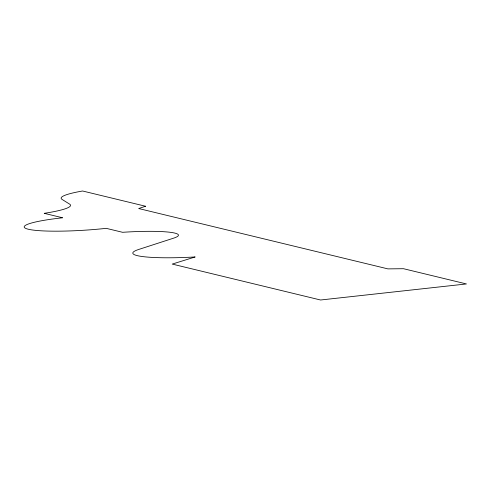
<?xml version="1.0" encoding="UTF-8"?>
<svg xmlns="http://www.w3.org/2000/svg" width="491" height="491" viewBox="0 0 491 491"><rect width="100%" height="100%" fill="white"/><g stroke="black" fill="none" stroke-linecap="round" stroke-linejoin="round"><path stroke-width="0.74" d="M145.545 206.245L138.683 208.54L387.902 268.884L403.492 268.706L466.45 283.951L320.543 300.001L172.231 264.084L195.16 256.959A66.365 7.856 -3.7 0 1 138.843 249.41L173.55 238.178A54.298 6.432 -3.7 0 0 122.603 232.304L106.209 228.34A60.332 7.144 -3.7 0 1 28.282 229.229A60.332 7.144 -3.7 0 1 62.59 217.777L44.233 213.327A66.365 7.856 -3.7 0 0 69.575 204.09L62.124 199.45A66.365 7.856 -3.7 0 1 82.586 190.999L145.545 206.245"/></g></svg>
